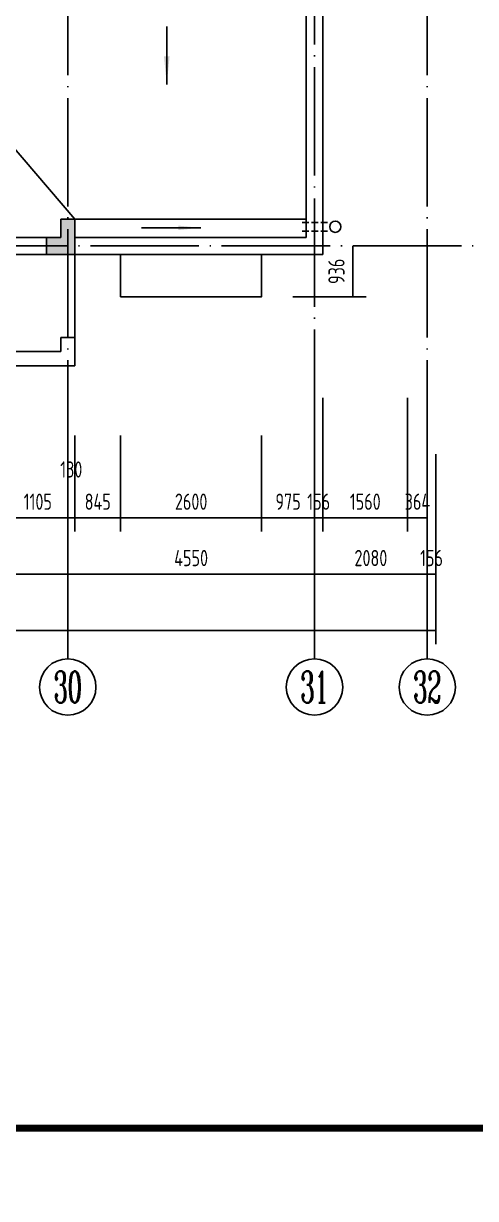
# Model space of a CAD drawing. Extents: x -726032 to 135930, y -151624 to 587044.
# Drawn here: x -554253 to -545919, y 477844 to 499528 of the extents above; entities that cross this region are included whole.
import ezdxf
from ezdxf.enums import TextEntityAlignment as Align

# ---------------------------------------------------------------- set-up
doc = ezdxf.new("R2010")
doc.units = 0
doc.header["$LTSCALE"] = 1000
doc.header["$MEASUREMENT"] = 0
doc.linetypes.add('DASH', pattern=[0.35, 0.25, -0.1])
doc.linetypes.add('DOTE', pattern=[2.42, 2, -0.2, 0.02, -0.2])
doc.layers.get('0').update_dxf_attribs({"linetype": 'CONTINUOUS'})
doc.layers.get('DEFPOINTS').update_dxf_attribs({"color": 1, "linetype": 'CONTINUOUS'})
for name, color, linetype in [('AXIS', 245, 'CONTINUOUS'), ('AXIS_TEXT', 7, 'CONTINUOUS'), ('COLUMN', 170, 'CONTINUOUS'), ('DOTE', 8, 'DOTE'), ('PUB_DIM', 245, 'CONTINUOUS'), ('PUB_TITLE', 1, 'CONTINUOUS'), ('ROOF', 4, 'CONTINUOUS'), ('WALL', 255, 'CONTINUOUS'), ('排水', 245, 'CONTINUOUS'), ('雨水管', 20, 'CONTINUOUS')]:
    doc.layers.add(name, color=color, linetype=linetype)
doc.styles.add('COMPLEX', font='COMPLEX')
doc.styles.add('DIM_FONT', font='isocp.shx', dxfattribs={"width": 0.8})
doc.dimstyles.new('AXIS', dxfattribs={"dimtxt": 300, "dimasz": 1, "dimexe": 250, "dimexo": 300, "dimgap": 150, "dimtad": 1, "dimdec": 0, "dimzin": 0, "dimdsep": 46, "dimtxsty": 'DIM_FONT', "dimcen": 0.09, "dimse1": 1, "dimse2": 1, "dimclrt": 142, "dimadec": 0, "dimazin": 0, "dimtfac": 1, "dimtdec": 0, "dimtix": 1, "dimtmove": 2, "dimatfit": 3, "dimfxl": 1, "dimtolj": 1, "dimtzin": 0, "dimarcsym": 0})
doc.dimstyles.new('DIMA', dxfattribs={"dimtxt": 300, "dimasz": 1, "dimexe": 250, "dimexo": 300, "dimgap": 150, "dimtad": 1, "dimdec": 0, "dimzin": 0, "dimdsep": 46, "dimtxsty": 'DIM_FONT', "dimcen": 0.09, "dimse1": 1, "dimclrt": 142, "dimadec": 0, "dimazin": 0, "dimtfac": 1, "dimtdec": 0, "dimtix": 1, "dimtmove": 2, "dimatfit": 3, "dimfxl": 1, "dimtolj": 1, "dimtzin": 0, "dimarcsym": 0})
doc.dimstyles.new('DIMB', dxfattribs={"dimtxt": 300, "dimasz": 1, "dimexe": 250, "dimexo": 300, "dimgap": 150, "dimtad": 1, "dimdec": 0, "dimzin": 0, "dimdsep": 46, "dimtxsty": 'DIM_FONT', "dimcen": 0.09, "dimse2": 1, "dimclrt": 142, "dimadec": 0, "dimazin": 0, "dimtfac": 1, "dimtdec": 0, "dimtix": 1, "dimtmove": 2, "dimatfit": 3, "dimfxl": 1, "dimtolj": 1, "dimtzin": 0, "dimarcsym": 0})
doc.dimstyles.new('DIMN', dxfattribs={"dimtxt": 300, "dimasz": 1, "dimexe": 250, "dimexo": 300, "dimgap": 150, "dimtad": 1, "dimdec": 0, "dimzin": 0, "dimdsep": 46, "dimtxsty": 'DIM_FONT', "dimcen": 0.09, "dimclrt": 142, "dimadec": 0, "dimazin": 0, "dimtfac": 1, "dimtdec": 0, "dimtix": 1, "dimtmove": 2, "dimatfit": 3, "dimfxl": 1, "dimtolj": 1, "dimtzin": 0, "dimarcsym": 0})

# ---------------------------------------------------------------- blocks, each defined once
blk = doc.blocks.new('*D3488')
at = {"layer": 'DEFPOINTS', "color": 0, "transparency": 16777216}
for p in [(-554542, 492223), (-553437, 492223), (-553437, 490403)]:
    blk.add_point(p, dxfattribs=at)
at = {"layer": 'PUB_DIM', "color": 0, "lineweight": -2, "transparency": 16777216}
for p, q in [((-554542, 491923), (-554542, 490153)), ((-554541, 490403), (-553438, 490403))]:
    blk.add_line(p, q, dxfattribs=at)
at = {"layer": 'PUB_DIM', "color": 0, "transparency": 16777216}
for points in [[(-554541, 490403), (-554541, 490403), (-554542, 490403)], [(-553438, 490403), (-553438, 490403), (-553437, 490403)]]:
    blk.add_solid(points, dxfattribs=at)
at = {"layer": 'PUB_DIM', "color": 142, "transparency": 16777216, "insert": (-553989, 490703), "char_height": 300, "attachment_point": 5, "style": 'DIM_FONT'}
blk.add_mtext('\\A1;1105', dxfattribs=at)
blk = doc.blocks.new('*D2892')
at = {"layer": 'AXIS', "color": 0, "lineweight": -2, "transparency": 16777216}
blk.add_line((-553438, 489363), (-558116, 489363), dxfattribs=at)
at = {"layer": 'AXIS', "color": 0, "transparency": 16777216}
for points in [[(-558116, 489363), (-558116, 489363), (-558117, 489363)], [(-553438, 489363), (-553438, 489363), (-553437, 489363)]]:
    blk.add_solid(points, dxfattribs=at)
at = {"layer": 'DEFPOINTS', "color": 0, "transparency": 16777216}
for p in [(-558117, 491880), (-553437, 491880), (-558117, 489363)]:
    blk.add_point(p, dxfattribs=at)
at = {"layer": 'AXIS', "color": 142, "transparency": 16777216, "insert": (-555777, 489663), "char_height": 300, "attachment_point": 5, "style": 'DIM_FONT'}
blk.add_mtext('\\A1;4680', dxfattribs=at)
blk = doc.blocks.new('*D130')
at = {"layer": 'AXIS', "color": 0, "lineweight": -2, "transparency": 16777216}
for p, q in [((-615330, 491580), (-615330, 488073)), ((-546651, 491580), (-546651, 488073)), ((-546652, 488323), (-615329, 488323))]:
    blk.add_line(p, q, dxfattribs=at)
at = {"layer": 'AXIS', "color": 0, "transparency": 16777216}
for points in [[(-615329, 488323), (-615329, 488323), (-615330, 488323)], [(-546652, 488323), (-546652, 488323), (-546651, 488323)]]:
    blk.add_solid(points, dxfattribs=at)
at = {"layer": 'DEFPOINTS', "color": 0, "transparency": 16777216}
for p in [(-615330, 491880), (-546651, 491880), (-615330, 488323)]:
    blk.add_point(p, dxfattribs=at)
at = {"layer": 'AXIS', "color": 142, "transparency": 16777216, "insert": (-580990, 488623), "char_height": 300, "attachment_point": 5, "style": 'DIM_FONT'}
blk.add_mtext('\\A1;68679', dxfattribs=at)
blk = doc.blocks.new('*D3147')
at = {"layer": 'AXIS', "color": 0, "lineweight": -2, "transparency": 16777216}
for p, q in [((-546808, 489363), (-546809, 489363)), ((-546651, 489363), (-546807, 489363)), ((-546650, 489363), (-546649, 489363))]:
    blk.add_line(p, q, dxfattribs=at)
at = {"layer": 'AXIS', "color": 0, "transparency": 16777216}
for points in [[(-546808, 489363), (-546808, 489363), (-546807, 489363)], [(-546650, 489363), (-546650, 489363), (-546651, 489363)]]:
    blk.add_solid(points, dxfattribs=at)
at = {"layer": 'DEFPOINTS', "color": 0, "transparency": 16777216}
for p in [(-546807, 491880), (-546651, 491880), (-546807, 489363)]:
    blk.add_point(p, dxfattribs=at)
at = {"layer": 'AXIS', "color": 142, "transparency": 16777216, "insert": (-546729, 489663), "char_height": 300, "attachment_point": 5, "style": 'DIM_FONT'}
blk.add_mtext('\\A1;156', dxfattribs=at)
blk = doc.blocks.new('*D3148')
at = {"layer": 'AXIS', "color": 0, "lineweight": -2, "transparency": 16777216}
blk.add_line((-546808, 489363), (-548886, 489363), dxfattribs=at)
at = {"layer": 'AXIS', "color": 0, "transparency": 16777216}
for points in [[(-548886, 489363), (-548886, 489363), (-548887, 489363)], [(-546808, 489363), (-546808, 489363), (-546807, 489363)]]:
    blk.add_solid(points, dxfattribs=at)
at = {"layer": 'DEFPOINTS', "color": 0, "transparency": 16777216}
for p in [(-548887, 491880), (-546807, 491880), (-548887, 489363)]:
    blk.add_point(p, dxfattribs=at)
at = {"layer": 'AXIS', "color": 142, "transparency": 16777216, "insert": (-547847, 489663), "char_height": 300, "attachment_point": 5, "style": 'DIM_FONT'}
blk.add_mtext('\\A1;2080', dxfattribs=at)
blk = doc.blocks.new('*D3149')
at = {"layer": 'AXIS', "color": 0, "lineweight": -2, "transparency": 16777216}
blk.add_line((-548888, 489363), (-553436, 489363), dxfattribs=at)
at = {"layer": 'AXIS', "color": 0, "transparency": 16777216}
for points in [[(-553436, 489363), (-553436, 489363), (-553437, 489363)], [(-548888, 489363), (-548888, 489363), (-548887, 489363)]]:
    blk.add_solid(points, dxfattribs=at)
at = {"layer": 'DEFPOINTS', "color": 0, "transparency": 16777216}
for p in [(-553437, 491880), (-548887, 491880), (-553437, 489363)]:
    blk.add_point(p, dxfattribs=at)
at = {"layer": 'AXIS', "color": 142, "transparency": 16777216, "insert": (-551162, 489663), "char_height": 300, "attachment_point": 5, "style": 'DIM_FONT'}
blk.add_mtext('\\A1;4550', dxfattribs=at)
blk = doc.blocks.new('_AXISO')
blk.add_circle((0, 0), 0.5)
at = {"layer": 'AXIS_TEXT', "style": 'COMPLEX', "width": 1.041667}
blk.add_attdef('A', text='', height=0.56, dxfattribs=at).set_placement((-0.25, -0.28), (0.25, -0.28), align=Align.FIT)
blk = doc.blocks.new('*D466')
at = {"layer": 'DEFPOINTS', "color": 0, "transparency": 16777216}
for p in [(-547171, 492920), (-546807, 492920), (-547171, 490403)]:
    blk.add_point(p, dxfattribs=at)
at = {"layer": 'PUB_DIM', "color": 0, "lineweight": -2, "transparency": 16777216}
for p, q in [((-547171, 492620), (-547171, 490153)), ((-546807, 492620), (-546807, 490153)), ((-547172, 490403), (-547173, 490403)), ((-546807, 490403), (-547171, 490403)), ((-546806, 490403), (-546805, 490403))]:
    blk.add_line(p, q, dxfattribs=at)
at = {"layer": 'PUB_DIM', "color": 0, "transparency": 16777216}
for points in [[(-547172, 490403), (-547172, 490403), (-547171, 490403)], [(-546806, 490403), (-546806, 490403), (-546807, 490403)]]:
    blk.add_solid(points, dxfattribs=at)
at = {"layer": 'PUB_DIM', "color": 142, "transparency": 16777216, "insert": (-546989, 490703), "char_height": 300, "attachment_point": 5, "style": 'DIM_FONT'}
blk.add_mtext('\\A1;364', dxfattribs=at)
blk = doc.blocks.new('*D1682')
at = {"layer": 'DEFPOINTS', "color": 0, "transparency": 16777216}
for p in [(-553437, 492223), (-553307, 492223), (-553307, 490403)]:
    blk.add_point(p, dxfattribs=at)
at = {"layer": 'PUB_DIM', "color": 0, "lineweight": -2, "transparency": 16777216}
for p, q in [((-553307, 491923), (-553307, 490153)), ((-553438, 490403), (-553439, 490403)), ((-553437, 490403), (-553307, 490403)), ((-553306, 490403), (-553305, 490403))]:
    blk.add_line(p, q, dxfattribs=at)
at = {"layer": 'PUB_DIM', "color": 0, "transparency": 16777216}
for points in [[(-553438, 490403), (-553438, 490403), (-553437, 490403)], [(-553306, 490403), (-553306, 490403), (-553307, 490403)]]:
    blk.add_solid(points, dxfattribs=at)
at = {"layer": 'PUB_DIM', "color": 142, "transparency": 16777216, "insert": (-553372, 491297), "char_height": 300, "attachment_point": 5, "style": 'DIM_FONT'}
blk.add_mtext('\\A1;130', dxfattribs=at)
blk = doc.blocks.new('*D470')
at = {"layer": 'DEFPOINTS', "color": 0, "transparency": 16777216}
for p in [(-552462, 492223), (-549862, 492223), (-549862, 490403)]:
    blk.add_point(p, dxfattribs=at)
at = {"layer": 'PUB_DIM', "color": 0, "lineweight": -2, "transparency": 16777216}
for p, q in [((-552462, 491923), (-552462, 490153)), ((-549862, 491923), (-549862, 490153)), ((-552461, 490403), (-549863, 490403))]:
    blk.add_line(p, q, dxfattribs=at)
at = {"layer": 'PUB_DIM', "color": 0, "transparency": 16777216}
for points in [[(-552461, 490403), (-552461, 490403), (-552462, 490403)], [(-549863, 490403), (-549863, 490403), (-549862, 490403)]]:
    blk.add_solid(points, dxfattribs=at)
at = {"layer": 'PUB_DIM', "color": 142, "transparency": 16777216, "insert": (-551162, 490703), "char_height": 300, "attachment_point": 5, "style": 'DIM_FONT'}
blk.add_mtext('\\A1;2600', dxfattribs=at)
blk = doc.blocks.new('*D471')
at = {"layer": 'DEFPOINTS', "color": 0, "transparency": 16777216}
for p in [(-553307, 492223), (-552462, 492223), (-552462, 490403)]:
    blk.add_point(p, dxfattribs=at)
at = {"layer": 'PUB_DIM', "color": 0, "lineweight": -2, "transparency": 16777216}
for p, q in [((-553307, 491923), (-553307, 490153)), ((-552462, 491923), (-552462, 490153)), ((-553306, 490403), (-552463, 490403))]:
    blk.add_line(p, q, dxfattribs=at)
at = {"layer": 'PUB_DIM', "color": 0, "transparency": 16777216}
for points in [[(-553306, 490403), (-553306, 490403), (-553307, 490403)], [(-552463, 490403), (-552463, 490403), (-552462, 490403)]]:
    blk.add_solid(points, dxfattribs=at)
at = {"layer": 'PUB_DIM', "color": 142, "transparency": 16777216, "insert": (-552884, 490703), "char_height": 300, "attachment_point": 5, "style": 'DIM_FONT'}
blk.add_mtext('\\A1;845', dxfattribs=at)
blk = doc.blocks.new('*D473')
at = {"layer": 'DEFPOINTS', "color": 0, "transparency": 16777216}
for p in [(-548731, 492920), (-547171, 492920), (-548731, 490403)]:
    blk.add_point(p, dxfattribs=at)
at = {"layer": 'PUB_DIM', "color": 0, "lineweight": -2, "transparency": 16777216}
for p, q in [((-548731, 492620), (-548731, 490153)), ((-547171, 492620), (-547171, 490153)), ((-547172, 490403), (-548730, 490403))]:
    blk.add_line(p, q, dxfattribs=at)
at = {"layer": 'PUB_DIM', "color": 0, "transparency": 16777216}
for points in [[(-548730, 490403), (-548730, 490403), (-548731, 490403)], [(-547172, 490403), (-547172, 490403), (-547171, 490403)]]:
    blk.add_solid(points, dxfattribs=at)
at = {"layer": 'PUB_DIM', "color": 142, "transparency": 16777216, "insert": (-547951, 490703), "char_height": 300, "attachment_point": 5, "style": 'DIM_FONT'}
blk.add_mtext('\\A1;1560', dxfattribs=at)
blk = doc.blocks.new('*D474')
at = {"layer": 'DEFPOINTS', "color": 0, "transparency": 16777216}
for p in [(-549862, 492223), (-548887, 492223), (-548887, 490403)]:
    blk.add_point(p, dxfattribs=at)
at = {"layer": 'PUB_DIM', "color": 0, "lineweight": -2, "transparency": 16777216}
for p, q in [((-549862, 491923), (-549862, 490153)), ((-548887, 491923), (-548887, 490153)), ((-549861, 490403), (-548888, 490403))]:
    blk.add_line(p, q, dxfattribs=at)
at = {"layer": 'PUB_DIM', "color": 0, "transparency": 16777216}
for points in [[(-549861, 490403), (-549861, 490403), (-549862, 490403)], [(-548888, 490403), (-548888, 490403), (-548887, 490403)]]:
    blk.add_solid(points, dxfattribs=at)
at = {"layer": 'PUB_DIM', "color": 142, "transparency": 16777216, "insert": (-549374, 490703), "char_height": 300, "attachment_point": 5, "style": 'DIM_FONT'}
blk.add_mtext('\\A1;975', dxfattribs=at)
blk = doc.blocks.new('*D3553')
at = {"layer": 'DEFPOINTS', "color": 0, "transparency": 16777216}
for p in [(-549589, 495422), (-548182, 495422), (-549589, 494486)]:
    blk.add_point(p, dxfattribs=at)
at = {"layer": 'PUB_DIM', "color": 0, "lineweight": -2, "transparency": 16777216}
for p, q in [((-548182, 494487), (-548182, 495421)), ((-549289, 494486), (-547932, 494486))]:
    blk.add_line(p, q, dxfattribs=at)
at = {"layer": 'PUB_DIM', "color": 0, "transparency": 16777216}
for points in [[(-548182, 495421), (-548182, 495421), (-548182, 495422)], [(-548182, 494487), (-548182, 494487), (-548182, 494486)]]:
    blk.add_solid(points, dxfattribs=at)
at = {"layer": 'PUB_DIM', "color": 142, "transparency": 16777216, "insert": (-548482, 494954), "char_height": 300, "attachment_point": 5, "rotation": 90, "style": 'DIM_FONT'}
blk.add_mtext('\\A1;936', dxfattribs=at)
blk = doc.blocks.new('*D3554')
at = {"layer": 'DEFPOINTS', "color": 0, "transparency": 16777216}
for p in [(-548887, 492920), (-548731, 492920), (-548887, 490403)]:
    blk.add_point(p, dxfattribs=at)
at = {"layer": 'PUB_DIM', "color": 0, "lineweight": -2, "transparency": 16777216}
for p, q in [((-548731, 492620), (-548731, 490153)), ((-548888, 490403), (-548889, 490403)), ((-548731, 490403), (-548887, 490403)), ((-548730, 490403), (-548729, 490403))]:
    blk.add_line(p, q, dxfattribs=at)
at = {"layer": 'PUB_DIM', "color": 0, "transparency": 16777216}
for points in [[(-548888, 490403), (-548888, 490403), (-548887, 490403)], [(-548730, 490403), (-548730, 490403), (-548731, 490403)]]:
    blk.add_solid(points, dxfattribs=at)
at = {"layer": 'PUB_DIM', "color": 142, "transparency": 16777216, "insert": (-548809, 490703), "char_height": 300, "attachment_point": 5, "style": 'DIM_FONT'}
blk.add_mtext('\\A1;156', dxfattribs=at)
blk = doc.blocks.new('_ARROW')
blk.add_solid([(0, 0), (-1, 0.1), (-1, -0.1)])

msp = doc.modelspace()

# ---------------------------------------------------------------- linework, layer by layer
at = {"layer": 'AXIS'}
for p, q in [((-553436.9, 487802.9), (-553436.9, 491880.4)), ((-548886.9, 487802.9), (-548886.9, 491880.4)), ((-546806.9, 487802.9), (-546806.9, 491880.4))]:
    msp.add_line(p, q, dxfattribs=at)
at = {"layer": 'COLUMN'}
for points in [[(-553566.9, 495578.4), (-553566.9, 495916.4), (-553306.9, 495266.4), (-553306.9, 495916.4)], [(-553826.9, 495578.4), (-553826.9, 495266.4), (-553566.9, 495578.4), (-553306.9, 495266.4)]]:
    msp.add_solid(points, dxfattribs=at)
at = {"layer": 'DOTE'}
for p, q in [((-553436.9, 522352), (-553436.9, 491880.4)), ((-546806.9, 522352), (-546806.9, 491880.4)), ((-548886.9, 491880.4), (-548886.9, 503222.4)), ((-615939.2, 495422.4), (-545333.8, 495422.4))]:
    msp.add_line(p, q, dxfattribs=at)
at = {"layer": 'PUB_TITLE'}
for points, const_width in [([(-629442.4, 477843.9), (-532852.4, 477843.9), (-532852.4, 532443.9), (-629442.4, 532443.9)], 0.234), ([(-626842.4, 479143.9), (-534152.4, 479143.9), (-534152.4, 531143.9), (-626842.4, 531143.9)], 130)]:
    msp.add_lwpolyline(points, close=True, dxfattribs=dict(at, const_width=const_width))
at = {"layer": 'ROOF'}
for p, q in [((-549042.9, 495578.4), (-549042.9, 502832.4)), ((-548730.9, 495266.4), (-548730.9, 502832.4)), ((-557986.9, 495578.4), (-553826.9, 495578.4)), ((-553306.9, 495578.4), (-549042.9, 495578.4)), ((-557986.9, 495266.4), (-553826.9, 495266.4)), ((-553436.9, 493732.2), (-553436.9, 495266.4)), ((-553306.9, 493732.2), (-553306.9, 495266.4)), ((-553306.9, 495266.4), (-548730.9, 495266.4))]:
    msp.add_line(p, q, dxfattribs=at)
msp.add_lwpolyline([(-549861.9, 495266.4), (-549861.9, 494486.4), (-552461.9, 494486.4), (-552461.9, 495266.4)], dxfattribs=at)
at = {"layer": 'WALL', "color": 255}
for p, q in [((-553566.9, 495578.4), (-553566.9, 495916.4)), ((-553566.9, 495916.4), (-553306.9, 495916.4)), ((-553306.9, 495266.4), (-553306.9, 495916.4)), ((-553826.9, 495578.4), (-553826.9, 495266.4)), ((-553826.9, 495578.4), (-553566.9, 495578.4)), ((-553826.9, 495266.4), (-553306.9, 495266.4)), ((-553566.9, 493472.2), (-553566.9, 493732.2)), ((-553306.9, 493732.2), (-553306.9, 493212.2)), ((-554541.9, 493472.2), (-553566.9, 493472.2)), ((-553306.9, 493212.2), (-554541.9, 493212.2))]:
    msp.add_line(p, q, dxfattribs=at)
at = {"layer": 'WALL', "color": 0}
msp.add_line((-553566.9, 493732.2), (-553306.9, 493732.2), dxfattribs=at)
at = {"layer": '排水'}
for q in [(-557986.9, 501402.4), (-549042.9, 495916.4)]:
    msp.add_line((-553306.9, 495916.4), q, dxfattribs=at)
for points in [[(-551610.9, 498401.5), (-551610.9, 499469.8)], [(-550984.3, 495756.9), (-552075.9, 495756.9)]]:
    msp.add_lwpolyline(points, dxfattribs=at)
at = {"layer": '雨水管', "linetype": 'DASH', "ltscale": 0.5}
for p, q in [((-549117.3, 495854), (-548646.2, 495854)), ((-549117.3, 495698), (-548646.2, 495698))]:
    msp.add_line(p, q, dxfattribs=at)
at = {"layer": '雨水管'}
msp.add_circle((-548503.3, 495776), 104, dxfattribs=at)

# ---------------------------------------------------------------- block references
at = {"layer": 'AXIS'}
ref = msp.add_blockref('_AXISO', (-553436.9, 487282.9), dxfattribs=dict(at, xscale=1040, yscale=1040, zscale=1040))
ref.add_attrib('A', '30', dxfattribs={"layer": 'AXIS_TEXT', "height": 582.4, "style": 'COMPLEX', "width": 0.568182}).set_placement((-553696.9, 486991.7), (-553176.9, 486991.7), align=Align.FIT)
ref = msp.add_blockref('_AXISO', (-548886.9, 487282.9), dxfattribs=dict(at, xscale=1040, yscale=1040, zscale=1040))
ref.add_attrib('A', '31', dxfattribs={"layer": 'AXIS_TEXT', "height": 582.4, "style": 'COMPLEX', "width": 0.669643}).set_placement((-549146.9, 486991.7), (-548626.9, 486991.7), align=Align.FIT)
ref = msp.add_blockref('_AXISO', (-546806.9, 487282.9), dxfattribs=dict(at, xscale=1040, yscale=1040, zscale=1040))
ref.add_attrib('A', '32', dxfattribs={"layer": 'AXIS_TEXT', "height": 582.4, "style": 'COMPLEX', "width": 0.568182}).set_placement((-547066.9, 486991.7), (-546546.9, 486991.7), align=Align.FIT)
at = {"layer": '排水'}
for p, xscale, yscale, zscale, rotation in [((-551610.9, 498401.5), -520, 520, 520, 90), ((-550984.3, 495756.9), -416, 416, 416, 180)]:
    msp.add_blockref('_ARROW', p, dxfattribs=dict(at, xscale=xscale, yscale=yscale, zscale=zscale, rotation=rotation))

# ---------------------------------------------------------------- dimensions: what is measured, and where the dimension line sits
at = {"layer": 'AXIS'}
for p1, p2, distance, dimstyle, picture, middle in [((-546650.9, 491880.4), (-615329.9, 491880.4), 3557.4, 'DIMN', '*D130', (-580990.4, 488622.9)), ((-548886.9, 491880.4), (-553436.9, 491880.4), 2517.4, 'AXIS', '*D3149', (-551161.9, 489662.9)), ((-546806.9, 491880.4), (-548886.9, 491880.4), 2517.4, 'AXIS', '*D3148', (-547846.9, 489663)), ((-546650.9, 491880.4), (-546806.9, 491880.4), 2517.4, 'AXIS', '*D3147', (-546728.9, 489662.9))]:
    dim = msp.add_aligned_dim(p1=p1, p2=p2, distance=distance, dimstyle=dimstyle, dxfattribs=at)
    dim.commit()
    dim.dimension.update_dxf_attribs({"geometry": picture, "text_midpoint": middle})
dim = msp.add_linear_dim(base=(-558116.9, 489362.9), p1=(-553436.9, 491880.4), p2=(-558116.9, 491880.4), dimstyle='AXIS', dxfattribs=at)
dim.commit()
dim.dimension.update_dxf_attribs({"geometry": '*D2892', "text_midpoint": (-555776.9, 489662.9)})
at = {"layer": 'PUB_DIM'}
dim = msp.add_linear_dim(base=(-548182.2, 495422.4), p1=(-549589.5, 494486.4), p2=(-549589.5, 495422.4), angle=270, dimstyle='DIMB', dxfattribs=at)
dim.commit()
dim.dimension.update_dxf_attribs({"geometry": '*D3553', "text_midpoint": (-548482.2, 494954.4)})
for base, p1, p2, dimstyle, picture, middle in [((-548886.9, 490402.9), (-548730.9, 492920.4), (-548886.9, 492920.4), 'DIMB', '*D3554', (-548808.9, 490702.9)), ((-548730.9, 490402.9), (-547170.9, 492920.4), (-548730.9, 492920.4), 'DIMN', '*D473', (-547950.9, 490702.9)), ((-547170.9, 490402.9), (-546806.9, 492920.4), (-547170.9, 492920.4), 'DIMN', '*D466', (-546988.9, 490702.9)), ((-553436.9, 490402.9), (-554541.9, 492223.4), (-553436.9, 492223.4), 'DIMB', '*D3488', (-553989.4, 490702.9)), ((-552461.9, 490402.9), (-553306.9, 492223.4), (-552461.9, 492223.4), 'DIMN', '*D471', (-552884.4, 490702.9)), ((-549861.9, 490402.9), (-552461.9, 492223.4), (-549861.9, 492223.4), 'DIMN', '*D470', (-551161.9, 490703)), ((-548886.9, 490402.9), (-549861.9, 492223.4), (-548886.9, 492223.4), 'DIMN', '*D474', (-549374.4, 490702.9))]:
    dim = msp.add_linear_dim(base=base, p1=p1, p2=p2, dimstyle=dimstyle, dxfattribs=at)
    dim.commit()
    dim.dimension.update_dxf_attribs({"geometry": picture, "text_midpoint": middle})
dim = msp.add_linear_dim(base=(-553306.9, 490402.9), p1=(-553436.9, 492223.4), p2=(-553306.9, 492223.4), dimstyle='DIMA', dxfattribs=at)
dim.commit()
dim.dimension.update_dxf_attribs({"geometry": '*D1682', "text_midpoint": (-553371.9, 491297), "dimtype": 160})

doc.saveas('drawing.dxf')
